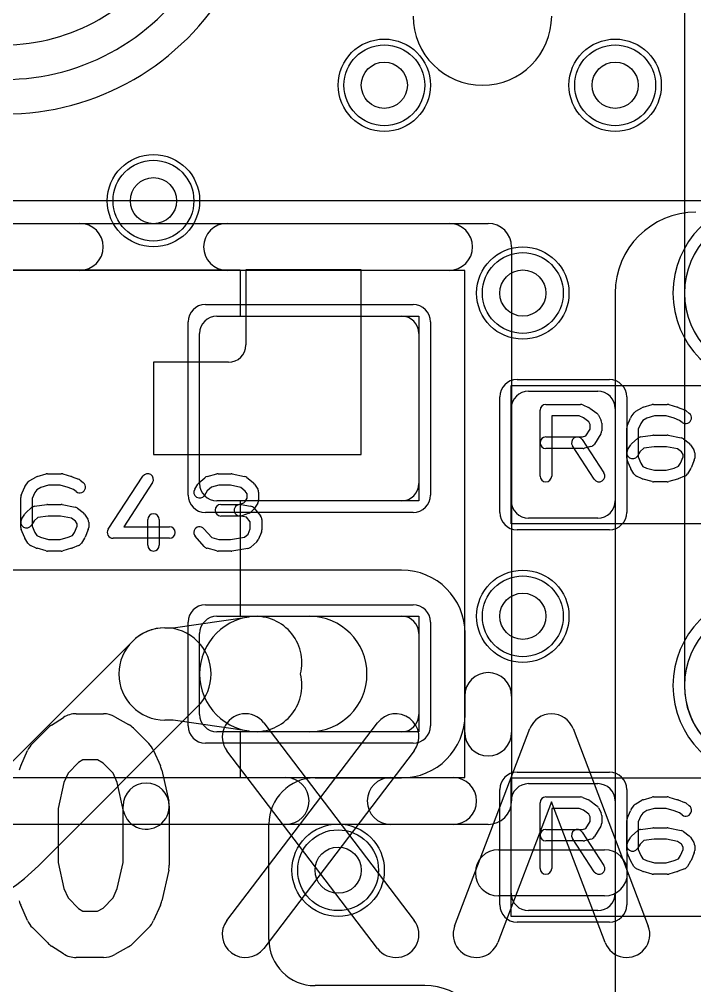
# Model space of a CAD drawing. Extents: x -3.9 to 29.3, y -3.9 to 20.
# Drawn here: x 16.619 to 19.544, y 11.1 to 15.286 of the extents above; entities that cross this region are included whole.
import ezdxf

# ---------------------------------------------------------------- set-up
doc = ezdxf.new("R2010")
doc.units = 0
for name, color, linetype in [('Hole', 1, 'CONTINUOUS'), ('L1', 3, 'CONTINUOUS'), ('L2', 3, 'CONTINUOUS'), ('L3', 3, 'CONTINUOUS'), ('L4', 3, 'CONTINUOUS'), ('MetalMask-A', 176, 'CONTINUOUS'), ('PartsArea-A', 111, 'CONTINUOUS'), ('PartsArea-B', 111, 'CONTINUOUS'), ('PartsSilk-A', 221, 'CONTINUOUS'), ('PartsSilk-B', 221, 'CONTINUOUS'), ('Resist-A', 2, 'CONTINUOUS'), ('Resist-B', 2, 'CONTINUOUS'), ('Silk-A', 140, 'CONTINUOUS'), ('Silk-B', 140, 'CONTINUOUS')]:
    doc.layers.add(name, color=color, linetype=linetype)

msp = doc.modelspace()

# ---------------------------------------------------------------- linework, layer by layer
at = {"layer": 'Hole'}
for centre in [(18.2, 15), (19.2, 15), (17.2, 14.5), (18.8, 14.1), (18.8, 12.7), (18, 11.6)]:
    msp.add_circle(centre, 0.1, dxfattribs=at)
at = {"layer": 'L1'}
for p, q in [((18.1, 14.2), (17.6, 14.2)), ((17.6, 14.2), (17.6, 13.875)), ((18.1, 13.4), (18.1, 14.2)), ((19.2, 14.10004), (19.2, 11.04996)), ((17.475, 14), (18.275, 14)), ((17.4, 13.275), (17.4, 13.925)), ((18.35, 13.925), (18.35, 13.275)), ((17.525, 13.8), (17.2, 13.8)), ((17.2, 13.8), (17.2, 13.4)), ((18.825, 13.675), (19.125, 13.675)), ((18.75, 13.2), (18.75, 13.6)), ((19.2, 13.6), (19.2, 13.2)), ((17.2, 13.4), (18.1, 13.4)), ((18.275, 13.2), (17.475, 13.2)), ((19.125, 13.125), (18.825, 13.125)), ((18.275, 12.90004), (14.28284, 12.90004)), ((17.28563, 12.65), (17.61429, 12.69744)), ((17.475, 12.7), (18.275, 12.7)), ((17.65, 12.7), (17.875, 12.7)), ((17.25, 12.65), (17.28563, 12.65)), ((17.4, 12.275), (17.4, 12.625)), ((18.35, 12.625), (18.35, 12.275)), ((18.55004, 12.275), (18.55004, 12.625)), ((16.41956, 11.90241), (17.10858, 12.59142)), ((17.39142, 12.30858), (16.70241, 11.61957)), ((17.28563, 12.25), (17.25, 12.25)), ((17.61429, 12.20256), (17.28563, 12.25)), ((18.275, 12.2), (17.475, 12.2)), ((17.875, 12.2), (17.65, 12.2)), ((17.9, 11.99996), (18.275, 11.99996)), ((18.825, 11.975), (19.125, 11.975)), ((18.75, 11.5), (18.75, 11.9)), ((19.2, 11.9), (19.2, 11.5)), ((17.7, 11.30004), (17.7, 11.79996)), ((19.125, 11.425), (18.825, 11.425)), ((18.375, 11.10004), (17.9, 11.10004))]:
    msp.add_line(p, q, dxfattribs=at)
for centre in [(18.2, 15), (19.2, 15), (17.2, 14.5), (18.8, 14.1), (18.8, 12.7), (18, 11.6)]:
    msp.add_circle(centre, 0.2, dxfattribs=at)
for centre, radius, start, end in [((19.55, 14.10004), 0.35, 90, 180), ((17.475, 13.925), 0.075, 90, 180), ((18.275, 13.925), 0.075, 0, 90), ((17.525, 13.875), 0.075, -90, 0), ((18.825, 13.6), 0.075, 90, 180), ((19.125, 13.6), 0.075, 0, 90), ((17.475, 13.275), 0.075, 180, -90), ((18.275, 13.275), 0.075, -90, 0), ((18.825, 13.2), 0.075, 180, -90), ((19.125, 13.2), 0.075, -90, 0), ((18.275, 12.625), 0.27504, 0, 90), ((17.65, 12.45), 0.25, 90, -90), ((17.475, 12.625), 0.075, 90, 180), ((17.64286, 12.49949), 0.2, -14.32668, 98.21361), ((17.875, 12.45), 0.25, -90, 90), ((18.275, 12.625), 0.075, 0, 90), ((17.25, 12.45), 0.2, 90, -90), ((17.25, 12.45), 0.2, -45, 135), ((17.64286, 12.40051), 0.2, -98.21275, 14.32668), ((17.475, 12.275), 0.075, 180, -90), ((18.275, 12.275), 0.27504, -90, 0), ((18.275, 12.275), 0.075, -90, 0), ((17.9, 11.79996), 0.2, 90, 180), ((18.825, 11.9), 0.075, 90, 180), ((19.125, 11.9), 0.075, 0, 90), ((16.11197, 12.21), 0.835, -90, -44.99952), ((18.825, 11.5), 0.075, 180, -90), ((19.125, 11.5), 0.075, -90, 0), ((17.9, 11.30004), 0.2, 180, -90), ((18.375, 10.825), 0.27504, 0, 90)]:
    msp.add_arc(centre, radius, start, end, dxfattribs=at)
at = {"layer": 'L2'}
for centre in [(18.2, 15), (19.2, 15), (17.2, 14.5), (18.8, 14.1), (18.8, 12.7), (18, 11.6)]:
    msp.add_circle(centre, 0.2, dxfattribs=at)
for centre, radius, start, end in [((18.625, 15.3), 0.3, 180, 0), ((19.85, 14.1), 0.40004, 90, -90), ((19.85, 12.4), 0.40004, 90, -90)]:
    msp.add_arc(centre, radius, start, end, dxfattribs=at)
at = {"layer": 'L3'}
msp.add_line((19.49995, 15.525), (19.49996, 12.4), dxfattribs=at)
for centre in [(18.2, 15), (19.2, 15), (17.2, 14.5), (18.8, 14.1), (18.8, 12.7), (18, 11.6)]:
    msp.add_circle(centre, 0.2, dxfattribs=at)
for centre, radius, end in [((18.625, 15.3), 0.3, 0), ((19.85, 12.4), 0.35004, -18.34488)]:
    msp.add_arc(centre, radius, 180, end, dxfattribs=at)
at = {"layer": 'L4'}
for centre in [(18.2, 15), (19.2, 15), (17.2, 14.5), (18.8, 14.1), (18.8, 12.7), (18, 11.6)]:
    msp.add_circle(centre, 0.2, dxfattribs=at)
for centre, radius, start, end in [((16.55304, 16), 0.825, -90, -30.00003), ((16.55304, 16), 0.975, -90, -29.99985), ((16.55304, 16.00001), 1.12505, -90, -29.99913), ((19.85, 14.1), 0.35004, 90, -90), ((19.85, 12.4), 0.35004, 90, -90)]:
    msp.add_arc(centre, radius, start, end, dxfattribs=at)
at = {"layer": 'MetalMask-A'}
for p, q in [((17.475, 14), (18.275, 14)), ((17.4, 13.275), (17.4, 13.925)), ((18.35, 13.925), (18.35, 13.275)), ((18.825, 13.675), (19.125, 13.675)), ((18.75, 13.2), (18.75, 13.6)), ((19.2, 13.6), (19.2, 13.2)), ((18.275, 13.2), (17.475, 13.2)), ((19.125, 13.125), (18.825, 13.125)), ((17.475, 12.7), (18.275, 12.7)), ((17.4, 12.275), (17.4, 12.625)), ((18.35, 12.625), (18.35, 12.275)), ((18.275, 12.2), (17.475, 12.2)), ((18.825, 11.975), (19.125, 11.975)), ((18.75, 11.5), (18.75, 11.9)), ((19.2, 11.9), (19.2, 11.5)), ((19.125, 11.425), (18.825, 11.425))]:
    msp.add_line(p, q, dxfattribs=at)
for centre, start, end in [((17.475, 13.925), 90, 180), ((18.275, 13.925), 0, 90), ((18.825, 13.6), 90, 180), ((19.125, 13.6), 0, 90), ((17.475, 13.275), 180, -90), ((18.275, 13.275), -90, 0), ((18.825, 13.2), 180, -90), ((19.125, 13.2), -90, 0), ((17.475, 12.625), 90, 180), ((18.275, 12.625), 0, 90), ((17.475, 12.275), 180, -90), ((18.275, 12.275), -90, 0), ((18.825, 11.9), 90, 180), ((19.125, 11.9), 0, 90), ((18.825, 11.5), 180, -90), ((19.125, 11.5), -90, 0)]:
    msp.add_arc(centre, 0.075, start, end, dxfattribs=at)
at = {"layer": 'PartsArea-A'}
for p, q in [((22.7, 14.5), (2.7, 14.5)), ((16.225, 14.2), (17.575, 14.2)), ((17.575, 14.2), (17.575, 14)), ((17.575, 14), (18.35, 14)), ((18.35, 14), (18.35, 13.2)), ((18.75, 13.7), (20.05, 13.7)), ((18.75, 13.1), (18.75, 13.7)), ((18.35, 13.2), (17.575, 13.2)), ((17.575, 13.2), (17.575, 12.7)), ((20.05, 13.1), (18.75, 13.1)), ((17.575, 12.7), (18.35, 12.7)), ((18.35, 12.7), (18.35, 12.2)), ((18.35, 12.2), (17.575, 12.2)), ((17.575, 12.2), (17.575, 12)), ((17.575, 12), (16.225, 12)), ((18.75, 12), (20.05, 12)), ((18.75, 11.4), (18.75, 12)), ((20.05, 11.4), (18.75, 11.4))]:
    msp.add_line(p, q, dxfattribs=at)
at = {"layer": 'PartsArea-B'}
msp.add_line((22.7, 14.5), (2.7, 14.5), dxfattribs=at)
at = {"layer": 'PartsSilk-A'}
for p, q in [((15.15, 14.4016), (18.65, 14.4016)), ((18.7516, 14.3), (18.7516, 11.9)), ((18.5484, 14.1984), (15.2516, 14.1984)), ((18.5484, 12.0016), (18.5484, 14.1984)), ((18.9, 13.61759), (19.05, 13.61759)), ((19.06015, 13.61544), (19.08515, 13.60433)), ((19.32091, 13.60552), (19.3598, 13.61663)), ((19.36667, 13.61759), (19.425, 13.61759)), ((19.43187, 13.61663), (19.47076, 13.60552)), ((19.47317, 13.60469), (19.50095, 13.59358)), ((18.875, 13.30741), (18.875, 13.59259)), ((19.0447, 13.56759), (18.925, 13.56759)), ((18.925, 13.56759), (18.925, 13.30741)), ((19.06243, 13.55971), (19.0447, 13.56759)), ((19.0897, 13.6017), (19.12026, 13.57948)), ((19.12792, 13.57044), (19.13903, 13.54822)), ((19.26889, 13.56315), (19.28278, 13.58167)), ((19.29004, 13.58818), (19.31504, 13.60299)), ((19.37017, 13.56759), (19.33775, 13.55833)), ((19.4215, 13.56759), (19.37017, 13.56759)), ((19.45579, 13.55779), (19.4215, 13.56759)), ((19.50729, 13.58989), (19.52118, 13.57878)), ((19.08593, 13.54263), (19.06243, 13.55971)), ((19.09167, 13.53114), (19.08593, 13.54263)), ((19.09167, 13.51087), (19.09167, 13.53114)), ((19.14167, 13.53704), (19.14167, 13.5037)), ((19.25192, 13.52442), (19.26581, 13.55776)), ((19.31077, 13.53565), (19.3, 13.50981)), ((19.3198, 13.54769), (19.31077, 13.53565)), ((19.33775, 13.55833), (19.3198, 13.54769)), ((19.47895, 13.54853), (19.45579, 13.55779)), ((19.48994, 13.53974), (19.47895, 13.54853)), ((19.05783, 13.47685), (19.07292, 13.48087)), ((19.07292, 13.48087), (19.09167, 13.51087)), ((19.13787, 13.49045), (19.11009, 13.44601)), ((19.25, 13.38519), (19.25, 13.51481)), ((19.3, 13.50981), (19.3, 13.39019)), ((19.31041, 13.47661), (19.36319, 13.48402)), ((19.36667, 13.48426), (19.425, 13.48426)), ((19.4299, 13.48377), (19.48546, 13.47266)), ((18.9, 13.47685), (19.05783, 13.47685)), ((19.10964, 13.29373), (19.01519, 13.43817)), ((19.05703, 13.46553), (19.15148, 13.32109)), ((19.2538, 13.42066), (19.26769, 13.44288)), ((19.27228, 13.44832), (19.29728, 13.47054)), ((19.49544, 13.46824), (19.52044, 13.44972)), ((19.52676, 13.44287), (19.54064, 13.42065)), ((19.06111, 13.42685), (18.9, 13.42685)), ((19.09533, 13.4351), (19.06755, 13.42769)), ((19.30818, 13.41333), (19.2962, 13.39416)), ((19.32485, 13.42814), (19.30818, 13.41333)), ((19.36842, 13.43426), (19.32485, 13.42814)), ((19.42252, 13.43426), (19.36842, 13.43426)), ((19.47017, 13.42473), (19.42252, 13.43426)), ((19.48687, 13.41236), (19.47017, 13.42473)), ((19.49444, 13.40024), (19.48687, 13.41236)), ((19.49444, 13.39019), (19.49444, 13.40024)), ((19.54444, 13.40741), (19.54444, 13.38519)), ((19.26581, 13.34224), (19.25192, 13.37558)), ((19.3, 13.39019), (19.31118, 13.36336)), ((19.31118, 13.36336), (19.31992, 13.34937)), ((19.4748, 13.34981), (19.48327, 13.36336)), ((19.48327, 13.36336), (19.49444, 13.39019)), ((19.54252, 13.37558), (19.52864, 13.34224)), ((16.69591, 13.30552), (16.7348, 13.31663)), ((16.74167, 13.31759), (16.8, 13.31759)), ((16.80687, 13.31663), (16.84576, 13.30552)), ((17.43245, 13.30564), (17.47412, 13.31675)), ((17.48056, 13.31759), (17.53611, 13.31759)), ((17.54126, 13.31705), (17.59404, 13.30594)), ((19.28158, 13.31638), (19.26769, 13.3386)), ((19.31992, 13.34937), (19.33633, 13.34208)), ((19.33633, 13.34208), (19.37017, 13.33241)), ((19.37017, 13.33241), (19.4215, 13.33241)), ((19.4215, 13.33241), (19.45579, 13.34221)), ((19.45579, 13.34221), (19.4748, 13.34981)), ((19.52676, 13.3386), (19.51287, 13.31638)), ((16.64389, 13.26315), (16.65778, 13.28167)), ((16.66504, 13.28818), (16.69004, 13.30299)), ((16.84817, 13.30469), (16.87595, 13.29358)), ((16.88229, 13.28989), (16.89618, 13.27878)), ((17.00407, 13.07663), (17.15407, 13.30626)), ((17.19593, 13.27892), (17.07119, 13.08796)), ((17.3788, 13.25029), (17.39269, 13.27251)), ((17.39728, 13.27795), (17.42228, 13.30017)), ((17.60451, 13.301), (17.63229, 13.27878)), ((17.63787, 13.27251), (17.65176, 13.25029)), ((19.31763, 13.29567), (19.29263, 13.30678)), ((19.3598, 13.28337), (19.32091, 13.29448)), ((19.425, 13.28241), (19.36667, 13.28241)), ((19.47076, 13.29448), (19.43187, 13.28337)), ((19.50095, 13.30642), (19.47317, 13.29531)), ((16.62692, 13.22442), (16.64081, 13.25776)), ((16.68577, 13.23565), (16.675, 13.20981)), ((16.6948, 13.24769), (16.68577, 13.23565)), ((16.71275, 13.25833), (16.6948, 13.24769)), ((16.74517, 13.26759), (16.71275, 13.25833)), ((16.7965, 13.26759), (16.74517, 13.26759)), ((16.83079, 13.25779), (16.7965, 13.26759)), ((16.85395, 13.24853), (16.83079, 13.25779)), ((16.86494, 13.23974), (16.85395, 13.24853)), ((17.43318, 13.24296), (17.4212, 13.22379)), ((17.45106, 13.25885), (17.43318, 13.24296)), ((17.48384, 13.26759), (17.45106, 13.25885)), ((17.53351, 13.26759), (17.48384, 13.26759)), ((17.57792, 13.25824), (17.53351, 13.26759)), ((17.59773, 13.2424), (17.57792, 13.25824)), ((17.60556, 13.22987), (17.59773, 13.2424)), ((17.60556, 13.21087), (17.60556, 13.22987)), ((17.65556, 13.23704), (17.65556, 13.2037)), ((16.625, 13.08519), (16.625, 13.21481)), ((16.675, 13.20981), (16.675, 13.09019)), ((17.5706, 13.18426), (17.5918, 13.19197)), ((17.5918, 13.19197), (17.59698, 13.19715)), ((17.59698, 13.19715), (17.60556, 13.21087)), ((17.65176, 13.19045), (17.63787, 13.16823)), ((16.6288, 13.12066), (16.64269, 13.14288)), ((16.64728, 13.14832), (16.67228, 13.17054)), ((16.68541, 13.17661), (16.73819, 13.18402)), ((16.74167, 13.18426), (16.8, 13.18426)), ((16.8049, 13.18377), (16.86046, 13.17266)), ((16.87044, 13.16824), (16.89544, 13.14972)), ((16.90176, 13.14287), (16.91564, 13.12065)), ((17.49167, 13.18426), (17.5706, 13.18426)), ((17.57938, 13.18387), (17.62105, 13.17646)), ((17.6141, 13.14687), (17.58354, 13.13576)), ((17.63435, 13.1638), (17.62324, 13.15269)), ((17.63588, 13.16785), (17.66365, 13.13452)), ((16.68318, 13.11333), (16.6712, 13.09416)), ((16.69985, 13.12814), (16.68318, 13.11333)), ((16.74342, 13.13426), (16.69985, 13.12814)), ((16.79752, 13.13426), (16.74342, 13.13426)), ((16.84517, 13.12473), (16.79752, 13.13426)), ((16.86187, 13.11236), (16.84517, 13.12473)), ((16.86944, 13.10024), (16.86187, 13.11236)), ((16.91944, 13.10741), (16.91944, 13.08519)), ((17.175, 13.00741), (17.175, 13.11852)), ((17.225, 13.11852), (17.225, 13.00741)), ((17.575, 13.13426), (17.49167, 13.13426)), ((17.60331, 13.12883), (17.57062, 13.13465)), ((17.61944, 13.10947), (17.60331, 13.12883)), ((17.61944, 13.07907), (17.61944, 13.10947)), ((17.66944, 13.11852), (17.66944, 13.07407)), ((16.64081, 13.04224), (16.62692, 13.07558)), ((16.675, 13.09019), (16.68618, 13.06336)), ((16.68618, 13.06336), (16.69492, 13.04937)), ((16.8498, 13.04981), (16.85827, 13.06336)), ((16.85827, 13.06336), (16.86944, 13.09019)), ((16.86944, 13.09019), (16.86944, 13.10024)), ((16.91752, 13.07558), (16.90364, 13.04224)), ((17.07119, 13.08796), (17.26944, 13.08796)), ((17.41881, 13.07942), (17.45269, 13.04071)), ((17.60968, 13.05563), (17.61944, 13.07907)), ((17.66752, 13.06446), (17.65364, 13.03113)), ((16.65658, 13.01638), (16.64269, 13.0386)), ((16.69492, 13.04937), (16.71133, 13.04208)), ((16.71133, 13.04208), (16.74517, 13.03241)), ((16.74517, 13.03241), (16.7965, 13.03241)), ((16.7965, 13.03241), (16.83079, 13.04221)), ((16.83079, 13.04221), (16.8498, 13.04981)), ((16.90176, 13.0386), (16.88787, 13.01638)), ((17.26944, 13.03796), (17.025, 13.03796)), ((17.42008, 13.00206), (17.38119, 13.0465)), ((17.45269, 13.04071), (17.48384, 13.03241)), ((17.48384, 13.03241), (17.53412, 13.03241)), ((17.53412, 13.03241), (17.59441, 13.04205)), ((17.59441, 13.04205), (17.60968, 13.05563)), ((17.64717, 13.02205), (17.62217, 12.99983)), ((16.69263, 12.99567), (16.66763, 13.00678)), ((16.7348, 12.98337), (16.69591, 12.99448)), ((16.8, 12.98241), (16.74167, 12.98241)), ((16.84576, 12.99448), (16.80687, 12.98337)), ((16.87595, 13.00642), (16.84817, 12.99531)), ((17.47412, 12.98325), (17.43245, 12.99436)), ((17.53611, 12.98241), (17.48056, 12.98241)), ((17.60951, 12.99383), (17.54006, 12.98272)), ((15.15, 12.0016), (18.5484, 12.0016)), ((18.875, 11.60741), (18.875, 11.89259)), ((18.9, 11.91759), (19.05, 11.91759)), ((19.06015, 11.91544), (19.08515, 11.90433)), ((19.0897, 11.9017), (19.12026, 11.87948)), ((19.29004, 11.88818), (19.31504, 11.90299)), ((19.32091, 11.90552), (19.3598, 11.91663)), ((19.36667, 11.91759), (19.425, 11.91759)), ((19.43187, 11.91663), (19.47076, 11.90552)), ((19.47317, 11.90469), (19.50095, 11.89358)), ((19.50729, 11.88989), (19.52118, 11.87878)), ((19.0447, 11.86759), (18.925, 11.86759)), ((18.925, 11.86759), (18.925, 11.60741)), ((19.06243, 11.85971), (19.0447, 11.86759)), ((19.08593, 11.84263), (19.06243, 11.85971)), ((19.12792, 11.87044), (19.13903, 11.84822)), ((19.25192, 11.82442), (19.26581, 11.85776)), ((19.26889, 11.86315), (19.28278, 11.88167)), ((19.3198, 11.84769), (19.31077, 11.83565)), ((19.33775, 11.85833), (19.3198, 11.84769)), ((19.37017, 11.86759), (19.33775, 11.85833)), ((19.4215, 11.86759), (19.37017, 11.86759)), ((19.45579, 11.85779), (19.4215, 11.86759)), ((19.47895, 11.84853), (19.45579, 11.85779)), ((19.48994, 11.83974), (19.47895, 11.84853)), ((19.07292, 11.78087), (19.09167, 11.81087)), ((19.09167, 11.83114), (19.08593, 11.84263)), ((19.09167, 11.81087), (19.09167, 11.83114)), ((19.14167, 11.83704), (19.14167, 11.8037)), ((19.25, 11.68519), (19.25, 11.81481)), ((19.31077, 11.83565), (19.3, 11.80981)), ((19.3, 11.80981), (19.3, 11.69019)), ((18.65, 11.7984), (15.15, 11.7984)), ((18.9, 11.77685), (19.05783, 11.77685)), ((19.05703, 11.76553), (19.15148, 11.62109)), ((19.05783, 11.77685), (19.07292, 11.78087)), ((19.13787, 11.79045), (19.11009, 11.74601)), ((19.27228, 11.74832), (19.29728, 11.77054)), ((19.31041, 11.77661), (19.36319, 11.78402)), ((19.36667, 11.78426), (19.425, 11.78426)), ((19.4299, 11.78377), (19.48546, 11.77266)), ((19.49544, 11.76824), (19.52044, 11.74972)), ((19.06111, 11.72685), (18.9, 11.72685)), ((19.10964, 11.59373), (19.01519, 11.73817)), ((19.09533, 11.7351), (19.06755, 11.72769)), ((19.2538, 11.72066), (19.26769, 11.74288)), ((19.32485, 11.72814), (19.30818, 11.71333)), ((19.36842, 11.73426), (19.32485, 11.72814)), ((19.42252, 11.73426), (19.36842, 11.73426)), ((19.47017, 11.72473), (19.42252, 11.73426)), ((19.48687, 11.71236), (19.47017, 11.72473)), ((19.52676, 11.74287), (19.54064, 11.72065)), ((19.30818, 11.71333), (19.2962, 11.69416)), ((19.3, 11.69019), (19.31118, 11.66336)), ((19.48327, 11.66336), (19.49444, 11.69019)), ((19.49444, 11.70024), (19.48687, 11.71236)), ((19.49444, 11.69019), (19.49444, 11.70024)), ((19.54444, 11.70741), (19.54444, 11.68519)), ((19.26581, 11.64224), (19.25192, 11.67558)), ((19.28158, 11.61638), (19.26769, 11.6386)), ((19.31118, 11.66336), (19.31992, 11.64937)), ((19.31992, 11.64937), (19.33633, 11.64208)), ((19.33633, 11.64208), (19.37017, 11.63241)), ((19.4215, 11.63241), (19.45579, 11.64221)), ((19.45579, 11.64221), (19.4748, 11.64981)), ((19.4748, 11.64981), (19.48327, 11.66336)), ((19.52676, 11.6386), (19.51287, 11.61638)), ((19.54252, 11.67558), (19.52864, 11.64224)), ((19.31763, 11.59567), (19.29263, 11.60678)), ((19.3598, 11.58337), (19.32091, 11.59448)), ((19.37017, 11.63241), (19.4215, 11.63241)), ((19.47076, 11.59448), (19.43187, 11.58337)), ((19.50095, 11.60642), (19.47317, 11.59531)), ((19.425, 11.58241), (19.36667, 11.58241))]:
    msp.add_line(p, q, dxfattribs=at)
for centre, radius, start, end in [((18.65, 14.3), 0.1016, 0, 90), ((18.9, 13.59259), 0.025, 90, 180), ((19.05, 13.59259), 0.025, 66.04914, 90), ((19.075, 13.58148), 0.025, 53.98274, 66.03964), ((19.32778, 13.58148), 0.025, 105.94854, 120.63752), ((19.36667, 13.59259), 0.025, 90, 105.94854), ((19.425, 13.59259), 0.025, 74.05146, 90), ((19.46389, 13.58148), 0.025, 68.2071, 74.05146), ((19.10556, 13.55926), 0.025, 26.56505, 53.97932), ((19.28889, 13.54815), 0.025, 143.1301, 157.39424), ((19.30278, 13.56667), 0.025, 120.63752, 143.1301), ((19.50556, 13.55926), 0.025, -128.66697, 51.34522), ((19.49167, 13.57037), 0.025, 51.33303, 68.2071), ((19.11667, 13.53704), 0.025, 0, 26.56505), ((19.275, 13.51481), 0.025, 157.39424, 180), ((19.11667, 13.5037), 0.025, -32.00538, 0), ((19.36667, 13.45926), 0.025, 90, 98.00047), ((19.425, 13.45926), 0.025, 78.69456, 90), ((18.9, 13.45185), 0.025, 90, -90), ((19.03611, 13.45185), 0.025, 33.18146, -146.81914), ((19.08889, 13.45926), 0.025, -75.07449, -32.01002), ((19.28889, 13.42963), 0.025, 131.62783, 147.99462), ((19.31389, 13.45185), 0.025, 98.00047, 131.62783), ((19.48056, 13.44815), 0.025, 53.47387, 78.69456), ((19.50556, 13.42963), 0.025, 31.98594, 53.47387), ((19.06111, 13.45185), 0.025, -90, -75.06473), ((19.275, 13.40741), 0.025, 147.99462, -32.01002), ((19.51944, 13.40741), 0.025, 0, 31.98594), ((19.275, 13.38519), 0.025, 180, -157.39424), ((19.51944, 13.38519), 0.025, -22.60576, 0), ((16.74167, 13.29259), 0.025, 90, 105.94854), ((16.8, 13.29259), 0.025, 74.05146, 90), ((17.175, 13.29259), 0.025, -33.14974, 146.84644), ((17.48056, 13.29259), 0.025, 90, 104.92885), ((17.53611, 13.29259), 0.025, 78.11016, 90), ((19.13056, 13.30741), 0.025, -146.81854, 33.18086), ((19.28889, 13.35185), 0.025, -157.39424, -147.99462), ((19.30278, 13.32963), 0.025, -147.99462, -113.95086), ((19.49167, 13.32963), 0.025, -68.2071, -32.00538), ((19.50556, 13.35185), 0.025, -32.00538, -22.60576), ((16.67778, 13.26667), 0.025, 120.63752, 143.1301), ((16.70278, 13.28148), 0.025, 105.94854, 120.63752), ((16.83889, 13.28148), 0.025, 68.2071, 74.05146), ((16.88056, 13.25926), 0.025, -128.66697, 51.34522), ((16.86667, 13.27037), 0.025, 51.33303, 68.2071), ((17.41389, 13.25926), 0.025, 131.62783, 147.98998), ((17.43889, 13.28148), 0.025, 104.92551, 131.63069), ((17.58889, 13.28148), 0.025, 51.33303, 78.11298), ((17.61667, 13.25926), 0.025, 32.00538, 51.34522), ((18.9, 13.30741), 0.025, 180, 0), ((19.32778, 13.31852), 0.025, -113.95086, -105.94854), ((19.36667, 13.30741), 0.025, -105.94854, -90), ((19.425, 13.30741), 0.025, -90, -74.05146), ((19.46389, 13.31852), 0.025, -74.05146, -68.2071), ((16.66389, 13.24815), 0.025, 143.1301, 157.39424), ((17.4, 13.23704), 0.025, 147.99462, -32.01002), ((17.63056, 13.23704), 0.025, 0, 32.01002), ((16.65, 13.21481), 0.025, 157.39424, 180), ((17.63056, 13.2037), 0.025, -32.00538, 0), ((16.66389, 13.12963), 0.025, 131.62783, 147.99462), ((16.68889, 13.15185), 0.025, 98.00047, 131.62783), ((16.74167, 13.15926), 0.025, 90, 98.00047), ((16.8, 13.15926), 0.025, 78.69456, 90), ((16.85556, 13.14815), 0.025, 53.47387, 78.69456), ((16.88056, 13.12963), 0.025, 31.98594, 53.47387), ((17.2, 13.11852), 0.025, 0, 180), ((17.49167, 13.15926), 0.025, 90, -90), ((17.575, 13.15926), 0.025, 79.90837, -100.08326), ((17.60556, 13.17037), 0.025, -70.02864, -45), ((17.61667, 13.15185), 0.025, 39.7909, 79.91674), ((17.61667, 13.18148), 0.025, -45, -32.01002), ((16.65, 13.10741), 0.025, 147.99462, -32.01002), ((16.89444, 13.10741), 0.025, 0, 31.98594), ((17.575, 13.15926), 0.025, -90, -70.02141), ((17.64444, 13.11852), 0.025, 0, 39.8005), ((16.65, 13.08519), 0.025, 180, -157.39424), ((16.89444, 13.08519), 0.025, -22.60576, 0), ((17.025, 13.06296), 0.025, 146.85026, -90), ((17.26944, 13.06296), 0.025, -90, 90), ((17.4, 13.06296), 0.025, 41.18808, -138.81042), ((17.64444, 13.07407), 0.025, -22.60576, 0), ((16.66389, 13.05185), 0.025, -157.39424, -147.99462), ((16.88056, 13.05185), 0.025, -32.00538, -22.60576), ((17.63056, 13.04074), 0.025, -48.37217, -22.60888), ((16.67778, 13.02963), 0.025, -147.99462, -113.95086), ((16.70278, 13.01852), 0.025, -113.95086, -105.94854), ((16.74167, 13.00741), 0.025, -105.94854, -90), ((16.8, 13.00741), 0.025, -90, -74.05146), ((16.83889, 13.01852), 0.025, -74.05146, -68.2071), ((16.86667, 13.02963), 0.025, -68.2071, -32.00538), ((17.2, 13.00741), 0.025, 180, 0), ((17.43889, 13.01852), 0.025, -138.81192, -104.92885), ((17.48056, 13.00741), 0.025, -104.92551, -90), ((17.53611, 13.00741), 0.025, -90, -80.91133), ((17.60556, 13.01852), 0.025, -80.91063, -48.36931), ((18.65, 11.9), 0.1016, -90, 0), ((18.9, 11.89259), 0.025, 90, 180), ((19.05, 11.89259), 0.025, 66.04914, 90), ((19.075, 11.88148), 0.025, 53.98274, 66.03964), ((19.30278, 11.86667), 0.025, 120.63752, 143.1301), ((19.32778, 11.88148), 0.025, 105.94854, 120.63752), ((19.36667, 11.89259), 0.025, 90, 105.94854), ((19.425, 11.89259), 0.025, 74.05146, 90), ((19.46389, 11.88148), 0.025, 68.2071, 74.05146), ((19.49167, 11.87037), 0.025, 51.33303, 68.2071), ((19.10556, 11.85926), 0.025, 26.56505, 53.97932), ((19.11667, 11.83704), 0.025, 0, 26.56505), ((19.28889, 11.84815), 0.025, 143.1301, 157.39424), ((19.50556, 11.85926), 0.025, -128.66697, 51.34522), ((19.11667, 11.8037), 0.025, -32.00538, 0), ((19.275, 11.81481), 0.025, 157.39424, 180), ((18.9, 11.75185), 0.025, 90, -90), ((19.03611, 11.75185), 0.025, 33.18146, -146.81914), ((19.31389, 11.75185), 0.025, 98.00047, 131.62783), ((19.36667, 11.75926), 0.025, 90, 98.00047), ((19.425, 11.75926), 0.025, 78.69456, 90), ((19.48056, 11.74815), 0.025, 53.47387, 78.69456), ((19.06111, 11.75185), 0.025, -90, -75.06473), ((19.08889, 11.75926), 0.025, -75.07449, -32.01002), ((19.275, 11.70741), 0.025, 147.99462, -32.01002), ((19.28889, 11.72963), 0.025, 131.62783, 147.99462), ((19.50556, 11.72963), 0.025, 31.98594, 53.47387), ((19.51944, 11.70741), 0.025, 0, 31.98594), ((19.275, 11.68519), 0.025, 180, -157.39424), ((19.51944, 11.68519), 0.025, -22.60576, 0), ((19.28889, 11.65185), 0.025, -157.39424, -147.99462), ((19.50556, 11.65185), 0.025, -32.00538, -22.60576), ((18.9, 11.60741), 0.025, 180, 0), ((19.13056, 11.60741), 0.025, -146.81854, 33.18086), ((19.30278, 11.62963), 0.025, -147.99462, -113.95086), ((19.32778, 11.61852), 0.025, -113.95086, -105.94854), ((19.46389, 11.61852), 0.025, -74.05146, -68.2071), ((19.49167, 11.62963), 0.025, -68.2071, -32.00538), ((19.36667, 11.60741), 0.025, -105.94854, -90), ((19.425, 11.60741), 0.025, -90, -74.05146)]:
    msp.add_arc(centre, radius, start, end, dxfattribs=at)
at = {"layer": 'PartsSilk-B'}
for p, q in [((16.86481, 12.27778), (16.98333, 12.27778)), ((17.03236, 12.26493), (17.09162, 12.23159)), ((16.75888, 12.22855), (16.81073, 12.26189)), ((17.51861, 11.38282), (18.17046, 12.23838)), ((17.67769, 12.23838), (18.32954, 11.38282)), ((16.67559, 12.14849), (16.74225, 12.21515)), ((17.1133, 12.21516), (17.17997, 12.1485)), ((18.5047, 11.35782), (18.83062, 12.21338)), ((19.01752, 12.21338), (19.34345, 11.35782)), ((16.62529, 12.05172), (16.65492, 12.11839)), ((17.20064, 12.11839), (17.23027, 12.05172)), ((18.17046, 11.26162), (17.51861, 12.11718)), ((18.32954, 12.11718), (17.67769, 11.26162)), ((16.87608, 12.06614), (16.83014, 12.0202)), ((16.89419, 12.07778), (16.87608, 12.06614)), ((16.95713, 12.07778), (16.89419, 12.07778)), ((16.98159, 12.06402), (16.95713, 12.07778)), ((17.02542, 12.0202), (16.98159, 12.06402)), ((16.83014, 12.0202), (16.81212, 11.97964)), ((17.04344, 11.97964), (17.02542, 12.0202)), ((17.23651, 12.0328), (17.26614, 11.89947)), ((16.81212, 11.97964), (16.78704, 11.8668)), ((17.0709, 11.85609), (17.04344, 11.97964)), ((18.92407, 11.89688), (18.6916, 11.28662)), ((19.15655, 11.28662), (18.92407, 11.89688)), ((16.78704, 11.8668), (16.78704, 11.6332)), ((17.06852, 11.6332), (17.06852, 11.87778)), ((17.26852, 11.87778), (17.26852, 11.62222)), ((18.69444, 11.68889), (19.1537, 11.68889)), ((16.78704, 11.6332), (16.81212, 11.52036)), ((17.04344, 11.52036), (17.06852, 11.6332)), ((17.26614, 11.60053), (17.23651, 11.4672)), ((16.81212, 11.52036), (16.83014, 11.4798)), ((17.02542, 11.4798), (17.04344, 11.52036)), ((16.83014, 11.4798), (16.87608, 11.43386)), ((16.98159, 11.43598), (17.02542, 11.4798)), ((19.1537, 11.48889), (18.69444, 11.48889)), ((16.65492, 11.38161), (16.62529, 11.44828)), ((16.87608, 11.43386), (16.89419, 11.42222)), ((16.95713, 11.42222), (16.98159, 11.43598)), ((17.23027, 11.44828), (17.20064, 11.38161)), ((16.89419, 11.42222), (16.95713, 11.42222)), ((16.74225, 11.28485), (16.67559, 11.35151)), ((17.17997, 11.3515), (17.1133, 11.28484)), ((16.81073, 11.23811), (16.75888, 11.27145)), ((17.09162, 11.26841), (17.03236, 11.23507)), ((16.98333, 11.22222), (16.86481, 11.22222))]:
    msp.add_line(p, q, dxfattribs=at)
for centre, start, end in [((16.86481, 12.17778), 90, 122.74137), ((16.98333, 12.17778), 60.63819, 90), ((17.59815, 12.17778), 37.30308, -142.69627), ((18.25, 12.17778), -37.30308, 142.69627), ((18.92407, 12.17778), 20.85446, 159.14554), ((16.81296, 12.14444), 122.7397, 135), ((17.04259, 12.14444), 45.00405, 60.63766), ((16.7463, 12.07778), 135, 156.03831), ((17.10926, 12.07778), 23.96074, 45.0043), ((16.71667, 12.01111), 156.03926, 167.47074), ((17.13889, 12.01111), 12.52694, 23.96169), ((17.16852, 11.87778), 0, 180), ((17.16852, 11.87778), -167.47306, 12.52926), ((18.69444, 11.58889), 90, -90), ((19.1537, 11.58889), -90, 90), ((17.16852, 11.62222), -12.52694, 0), ((16.71667, 11.48889), -167.47306, -156.03831), ((17.13889, 11.48889), -23.96074, -12.52926), ((16.7463, 11.42222), -156.03926, -135), ((17.10926, 11.42222), -45.00405, -23.96169), ((17.59815, 11.32222), 142.69692, -37.30373), ((18.25, 11.32222), -142.69692, 37.30373), ((18.59815, 11.32222), 159.14554, -20.85401), ((19.25, 11.32222), -159.14554, 20.8546), ((16.81296, 11.35556), -135, -122.74137), ((17.04259, 11.35556), -60.63819, -45.0043), ((16.86481, 11.32222), -122.7397, -90), ((16.98333, 11.32222), -90, -60.63766)]:
    msp.add_arc(centre, 0.1, start, end, dxfattribs=at)
at = {"layer": 'Resist-A'}
for p, q in [((17.425, 14.05), (18.325, 14.05)), ((17.35, 13.225), (17.35, 13.975)), ((18.4, 13.975), (18.4, 13.225)), ((18.775, 13.725), (19.175, 13.725)), ((18.7, 13.15), (18.7, 13.65)), ((19.25, 13.65), (19.25, 13.15)), ((18.325, 13.15), (17.425, 13.15)), ((19.175, 13.075), (18.775, 13.075)), ((17.425, 12.75), (18.325, 12.75)), ((17.35, 12.225), (17.35, 12.675)), ((18.4, 12.675), (18.4, 12.225)), ((18.325, 12.15), (17.425, 12.15)), ((18.775, 12.025), (19.175, 12.025)), ((18.7, 11.45), (18.7, 11.95)), ((19.25, 11.95), (19.25, 11.45)), ((19.175, 11.375), (18.775, 11.375))]:
    msp.add_line(p, q, dxfattribs=at)
for centre in [(18.2, 15), (19.2, 15), (17.2, 14.5), (18.8, 14.1), (18.8, 12.7), (18, 11.6)]:
    msp.add_circle(centre, 0.175, dxfattribs=at)
for centre, start, end in [((17.425, 13.975), 90, 180), ((18.325, 13.975), 0, 90), ((18.775, 13.65), 90, 180), ((19.175, 13.65), 0, 90), ((17.425, 13.225), 180, -90), ((18.325, 13.225), -90, 0), ((18.775, 13.15), 180, -90), ((19.175, 13.15), -90, 0), ((17.425, 12.675), 90, 180), ((18.325, 12.675), 0, 90), ((17.425, 12.225), 180, -90), ((18.325, 12.225), -90, 0), ((18.775, 11.95), 90, 180), ((19.175, 11.95), 0, 90), ((18.775, 11.45), 180, -90), ((19.175, 11.45), -90, 0)]:
    msp.add_arc(centre, 0.075, start, end, dxfattribs=at)
at = {"layer": 'Resist-B'}
for centre in [(18.2, 15), (19.2, 15), (17.2, 14.5), (18.8, 14.1), (18.8, 12.7), (18, 11.6)]:
    msp.add_circle(centre, 0.175, dxfattribs=at)
at = {"layer": 'Silk-A'}
for p, q in [((16.0191, 14.4016), (16.8809, 14.4016)), ((17.5191, 14.4016), (18.4809, 14.4016)), ((16.8809, 14.1984), (16.0191, 14.1984)), ((18.4809, 14.1984), (17.5191, 14.1984)), ((18.5484, 12.19674), (18.5484, 12.35456)), ((18.7516, 12.35456), (18.7516, 12.19674)), ((15.19674, 12.0016), (17.77234, 12.0016)), ((18.22766, 12.0016), (18.4984, 12.0016)), ((17.77234, 11.7984), (15.19674, 11.7984)), ((18.4984, 11.7984), (18.22766, 11.7984))]:
    msp.add_line(p, q, dxfattribs=at)
for centre, start, end in [((16.8809, 14.3), -90, 90), ((17.5191, 14.3), 90, -90), ((18.4809, 14.3), -90, 90), ((18.65, 12.35456), 0, 180), ((18.65, 12.19674), 180, 0), ((17.77234, 11.9), -90, 90), ((18.22766, 11.9), 90, -90), ((18.4984, 11.9), -90, 90)]:
    msp.add_arc(centre, 0.1016, start, end, dxfattribs=at)
at = {"layer": 'Silk-B'}
for p, q in [((16.86481, 12.27778), (16.98333, 12.27778)), ((17.03236, 12.26493), (17.09162, 12.23159)), ((16.75888, 12.22855), (16.81073, 12.26189)), ((17.51861, 11.38282), (18.17046, 12.23838)), ((17.67769, 12.23838), (18.32954, 11.38282)), ((16.67559, 12.14849), (16.74225, 12.21515)), ((17.1133, 12.21516), (17.17997, 12.1485)), ((18.5047, 11.35782), (18.83062, 12.21338)), ((19.01752, 12.21338), (19.34345, 11.35782)), ((16.62529, 12.05172), (16.65492, 12.11839)), ((17.20064, 12.11839), (17.23027, 12.05172)), ((18.17046, 11.26162), (17.51861, 12.11718)), ((18.32954, 12.11718), (17.67769, 11.26162)), ((16.87608, 12.06614), (16.83014, 12.0202)), ((16.89419, 12.07778), (16.87608, 12.06614)), ((16.95713, 12.07778), (16.89419, 12.07778)), ((16.98159, 12.06402), (16.95713, 12.07778)), ((17.02542, 12.0202), (16.98159, 12.06402)), ((16.83014, 12.0202), (16.81212, 11.97964)), ((17.04344, 11.97964), (17.02542, 12.0202)), ((17.23651, 12.0328), (17.26614, 11.89947)), ((16.81212, 11.97964), (16.78704, 11.8668)), ((17.0709, 11.85609), (17.04344, 11.97964)), ((18.92407, 11.89688), (18.6916, 11.28662)), ((19.15655, 11.28662), (18.92407, 11.89688)), ((16.78704, 11.8668), (16.78704, 11.6332)), ((17.06852, 11.6332), (17.06852, 11.87778)), ((17.26852, 11.87778), (17.26852, 11.62222)), ((18.69444, 11.68889), (19.1537, 11.68889)), ((16.78704, 11.6332), (16.81212, 11.52036)), ((17.04344, 11.52036), (17.06852, 11.6332)), ((17.26614, 11.60053), (17.23651, 11.4672)), ((16.81212, 11.52036), (16.83014, 11.4798)), ((17.02542, 11.4798), (17.04344, 11.52036)), ((16.83014, 11.4798), (16.87608, 11.43386)), ((16.98159, 11.43598), (17.02542, 11.4798)), ((19.1537, 11.48889), (18.69444, 11.48889)), ((16.65492, 11.38161), (16.62529, 11.44828)), ((16.87608, 11.43386), (16.89419, 11.42222)), ((16.95713, 11.42222), (16.98159, 11.43598)), ((17.23027, 11.44828), (17.20064, 11.38161)), ((16.89419, 11.42222), (16.95713, 11.42222)), ((16.74225, 11.28485), (16.67559, 11.35151)), ((17.17997, 11.3515), (17.1133, 11.28484)), ((16.81073, 11.23811), (16.75888, 11.27145)), ((17.09162, 11.26841), (17.03236, 11.23507)), ((16.98333, 11.22222), (16.86481, 11.22222))]:
    msp.add_line(p, q, dxfattribs=at)
for centre, start, end in [((16.86481, 12.17778), 90, 122.74137), ((16.98333, 12.17778), 60.63819, 90), ((17.59815, 12.17778), 37.30308, -142.69627), ((18.25, 12.17778), -37.30308, 142.69627), ((18.92407, 12.17778), 20.85446, 159.14554), ((16.81296, 12.14444), 122.7397, 135), ((17.04259, 12.14444), 45.00405, 60.63766), ((16.7463, 12.07778), 135, 156.03831), ((17.10926, 12.07778), 23.96074, 45.0043), ((16.71667, 12.01111), 156.03926, 167.47074), ((17.13889, 12.01111), 12.52694, 23.96169), ((17.16852, 11.87778), 0, 180), ((17.16852, 11.87778), -167.47306, 12.52926), ((18.69444, 11.58889), 90, -90), ((19.1537, 11.58889), -90, 90), ((17.16852, 11.62222), -12.52694, 0), ((16.71667, 11.48889), -167.47306, -156.03831), ((17.13889, 11.48889), -23.96074, -12.52926), ((16.7463, 11.42222), -156.03926, -135), ((17.10926, 11.42222), -45.00405, -23.96169), ((17.59815, 11.32222), 142.69692, -37.30373), ((18.25, 11.32222), -142.69692, 37.30373), ((18.59815, 11.32222), 159.14554, -20.85401), ((19.25, 11.32222), -159.14554, 20.8546), ((16.81296, 11.35556), -135, -122.74137), ((17.04259, 11.35556), -60.63819, -45.0043), ((16.86481, 11.32222), -122.7397, -90), ((16.98333, 11.32222), -90, -60.63766)]:
    msp.add_arc(centre, 0.1, start, end, dxfattribs=at)

doc.saveas('drawing.dxf')
